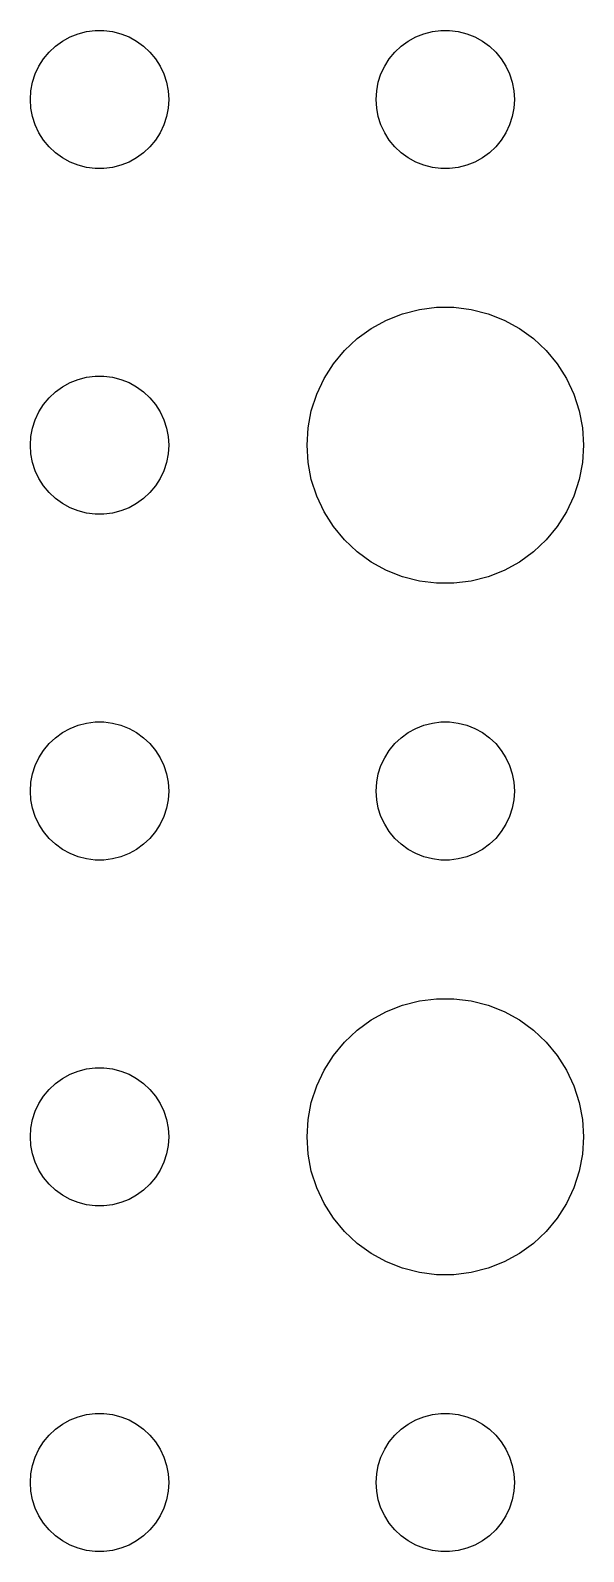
# Model space of a CAD drawing. Header units: metres. Extents: x -157 to 157, y -157 to 157.
# Drawn here: x -114 to -102, y -69 to -36 of the extents above; entities that cross this region are included whole.
import ezdxf

# ---------------------------------------------------------------- set-up
doc = ezdxf.new("R2010")
doc.units = ezdxf.units.M

msp = doc.modelspace()

# ---------------------------------------------------------------- linework, layer by layer
for p, q in [((-113.456, -36.3442), (-113.304, -36.2335)), ((-113.304, -36.2335), (-113.139, -36.1428)), ((-113.139, -36.1428), (-112.964, -36.0734)), ((-112.964, -36.0734), (-112.781, -36.0266)), ((-112.781, -36.0266), (-112.594, -36.003)), ((-112.594, -36.003), (-112.406, -36.003)), ((-112.406, -36.003), (-112.219, -36.0266)), ((-112.219, -36.0266), (-112.036, -36.0734)), ((-112.036, -36.0734), (-111.861, -36.1428)), ((-111.861, -36.1428), (-111.696, -36.2335)), ((-111.696, -36.2335), (-111.544, -36.3442)), ((-105.956, -36.3442), (-105.804, -36.2335)), ((-105.804, -36.2335), (-105.639, -36.1428)), ((-105.639, -36.1428), (-105.464, -36.0734)), ((-105.464, -36.0734), (-105.281, -36.0266)), ((-105.281, -36.0266), (-105.094, -36.003)), ((-105.094, -36.003), (-104.906, -36.003)), ((-104.906, -36.003), (-104.719, -36.0266)), ((-104.719, -36.0266), (-104.536, -36.0734)), ((-104.536, -36.0734), (-104.361, -36.1428)), ((-104.361, -36.1428), (-104.196, -36.2335)), ((-104.196, -36.2335), (-104.044, -36.3442)), ((-113.814, -36.7774), (-113.714, -36.6183)), ((-113.714, -36.6183), (-113.593, -36.4732)), ((-113.593, -36.4732), (-113.456, -36.3442)), ((-111.544, -36.3442), (-111.407, -36.4732)), ((-111.407, -36.4732), (-111.286, -36.6183)), ((-111.286, -36.6183), (-111.186, -36.7774)), ((-106.314, -36.7774), (-106.214, -36.6183)), ((-106.214, -36.6183), (-106.093, -36.4732)), ((-106.093, -36.4732), (-105.956, -36.3442)), ((-104.044, -36.3442), (-103.907, -36.4732)), ((-103.907, -36.4732), (-103.786, -36.6183)), ((-103.786, -36.6183), (-103.686, -36.7774)), ((-113.953, -37.127), (-113.895, -36.9478)), ((-113.895, -36.9478), (-113.814, -36.7774)), ((-111.186, -36.7774), (-111.105, -36.9478)), ((-111.105, -36.9478), (-111.047, -37.127)), ((-106.453, -37.127), (-106.395, -36.9478)), ((-106.395, -36.9478), (-106.314, -36.7774)), ((-103.686, -36.7774), (-103.605, -36.9478)), ((-103.605, -36.9478), (-103.547, -37.127)), ((-113.988, -37.312), (-113.953, -37.127)), ((-111.047, -37.127), (-111.012, -37.312)), ((-106.488, -37.312), (-106.453, -37.127)), ((-103.547, -37.127), (-103.512, -37.312)), ((-114, -37.5), (-113.988, -37.312)), ((-113.988, -37.688), (-114, -37.5)), ((-111.012, -37.312), (-111, -37.5)), ((-111, -37.5), (-111.012, -37.688)), ((-106.5, -37.5), (-106.488, -37.312)), ((-106.488, -37.688), (-106.5, -37.5)), ((-103.512, -37.312), (-103.5, -37.5)), ((-103.5, -37.5), (-103.512, -37.688)), ((-113.953, -37.873), (-113.988, -37.688)), ((-113.895, -38.0522), (-113.953, -37.873)), ((-111.047, -37.873), (-111.105, -38.0522)), ((-111.012, -37.688), (-111.047, -37.873)), ((-106.453, -37.873), (-106.488, -37.688)), ((-106.395, -38.0522), (-106.453, -37.873)), ((-103.547, -37.873), (-103.605, -38.0522)), ((-103.512, -37.688), (-103.547, -37.873)), ((-113.814, -38.2226), (-113.895, -38.0522)), ((-113.714, -38.3817), (-113.814, -38.2226)), ((-111.186, -38.2226), (-111.286, -38.3817)), ((-111.105, -38.0522), (-111.186, -38.2226)), ((-106.314, -38.2226), (-106.395, -38.0522)), ((-106.214, -38.3817), (-106.314, -38.2226)), ((-103.686, -38.2226), (-103.786, -38.3817)), ((-103.605, -38.0522), (-103.686, -38.2226)), ((-113.593, -38.5268), (-113.714, -38.3817)), ((-113.456, -38.6558), (-113.593, -38.5268)), ((-111.407, -38.5268), (-111.544, -38.6558)), ((-111.286, -38.3817), (-111.407, -38.5268)), ((-106.093, -38.5268), (-106.214, -38.3817)), ((-105.956, -38.6558), (-106.093, -38.5268)), ((-103.907, -38.5268), (-104.044, -38.6558)), ((-103.786, -38.3817), (-103.907, -38.5268)), ((-113.304, -38.7665), (-113.456, -38.6558)), ((-113.139, -38.8572), (-113.304, -38.7665)), ((-112.964, -38.9266), (-113.139, -38.8572)), ((-112.781, -38.9734), (-112.964, -38.9266)), ((-112.036, -38.9266), (-112.219, -38.9734)), ((-111.861, -38.8572), (-112.036, -38.9266)), ((-111.696, -38.7665), (-111.861, -38.8572)), ((-111.544, -38.6558), (-111.696, -38.7665)), ((-105.804, -38.7665), (-105.956, -38.6558)), ((-105.639, -38.8572), (-105.804, -38.7665)), ((-105.464, -38.9266), (-105.639, -38.8572)), ((-105.281, -38.9734), (-105.464, -38.9266)), ((-104.536, -38.9266), (-104.719, -38.9734)), ((-104.361, -38.8572), (-104.536, -38.9266)), ((-104.196, -38.7665), (-104.361, -38.8572)), ((-104.044, -38.6558), (-104.196, -38.7665)), ((-112.594, -38.997), (-112.781, -38.9734)), ((-112.406, -38.997), (-112.594, -38.997)), ((-112.219, -38.9734), (-112.406, -38.997)), ((-105.094, -38.997), (-105.281, -38.9734)), ((-104.906, -38.997), (-105.094, -38.997)), ((-104.719, -38.9734), (-104.906, -38.997)), ((-106.277, -42.2855), (-105.927, -42.1468)), ((-105.927, -42.1468), (-105.562, -42.0531)), ((-105.562, -42.0531), (-105.188, -42.0059)), ((-105.188, -42.0059), (-104.812, -42.0059)), ((-104.812, -42.0059), (-104.438, -42.0531)), ((-104.438, -42.0531), (-104.073, -42.1468)), ((-104.073, -42.1468), (-103.723, -42.2855)), ((-106.912, -42.6885), (-106.607, -42.467)), ((-106.607, -42.467), (-106.277, -42.2855)), ((-103.723, -42.2855), (-103.393, -42.467)), ((-103.393, -42.467), (-103.088, -42.6885)), ((-107.187, -42.9464), (-106.912, -42.6885)), ((-103.088, -42.6885), (-102.813, -42.9464)), ((-107.427, -43.2366), (-107.187, -42.9464)), ((-102.813, -42.9464), (-102.573, -43.2366)), ((-112.964, -43.5734), (-112.781, -43.5266)), ((-112.781, -43.5266), (-112.594, -43.503)), ((-112.594, -43.503), (-112.406, -43.503)), ((-112.406, -43.503), (-112.219, -43.5266)), ((-112.219, -43.5266), (-112.036, -43.5734)), ((-107.629, -43.5547), (-107.427, -43.2366)), ((-102.573, -43.2366), (-102.371, -43.5547)), ((-113.593, -43.9732), (-113.456, -43.8442)), ((-113.456, -43.8442), (-113.304, -43.7335)), ((-113.304, -43.7335), (-113.139, -43.6428)), ((-113.139, -43.6428), (-112.964, -43.5734)), ((-112.036, -43.5734), (-111.861, -43.6428)), ((-111.861, -43.6428), (-111.696, -43.7335)), ((-111.696, -43.7335), (-111.544, -43.8442)), ((-111.544, -43.8442), (-111.407, -43.9732)), ((-107.789, -43.8956), (-107.629, -43.5547)), ((-102.371, -43.5547), (-102.211, -43.8956)), ((-113.814, -44.2774), (-113.714, -44.1183)), ((-113.714, -44.1183), (-113.593, -43.9732)), ((-111.407, -43.9732), (-111.286, -44.1183)), ((-111.286, -44.1183), (-111.186, -44.2774)), ((-107.906, -44.2539), (-107.789, -43.8956)), ((-102.211, -43.8956), (-102.094, -44.2539)), ((-113.953, -44.627), (-113.895, -44.4478)), ((-113.895, -44.4478), (-113.814, -44.2774)), ((-111.186, -44.2774), (-111.105, -44.4478)), ((-111.105, -44.4478), (-111.047, -44.627)), ((-107.976, -44.624), (-107.906, -44.2539)), ((-102.094, -44.2539), (-102.024, -44.624)), ((-114, -45), (-113.988, -44.812)), ((-113.988, -44.812), (-113.953, -44.627)), ((-111.047, -44.627), (-111.012, -44.812)), ((-111.012, -44.812), (-111, -45)), ((-108, -45), (-107.976, -44.624)), ((-102.024, -44.624), (-102, -45)), ((-113.988, -45.188), (-114, -45)), ((-113.953, -45.373), (-113.988, -45.188)), ((-111.012, -45.188), (-111.047, -45.373)), ((-111, -45), (-111.012, -45.188)), ((-107.976, -45.376), (-108, -45)), ((-102, -45), (-102.024, -45.376)), ((-113.895, -45.5522), (-113.953, -45.373)), ((-111.047, -45.373), (-111.105, -45.5522)), ((-107.906, -45.7461), (-107.976, -45.376)), ((-102.024, -45.376), (-102.094, -45.7461)), ((-113.814, -45.7226), (-113.895, -45.5522)), ((-113.714, -45.8817), (-113.814, -45.7226)), ((-111.186, -45.7226), (-111.286, -45.8817)), ((-111.105, -45.5522), (-111.186, -45.7226)), ((-107.789, -46.1044), (-107.906, -45.7461)), ((-102.094, -45.7461), (-102.211, -46.1044)), ((-113.593, -46.0268), (-113.714, -45.8817)), ((-113.456, -46.1558), (-113.593, -46.0268)), ((-113.304, -46.2665), (-113.456, -46.1558)), ((-111.544, -46.1558), (-111.696, -46.2665)), ((-111.407, -46.0268), (-111.544, -46.1558)), ((-111.286, -45.8817), (-111.407, -46.0268)), ((-107.629, -46.4453), (-107.789, -46.1044)), ((-102.211, -46.1044), (-102.371, -46.4453)), ((-113.139, -46.3572), (-113.304, -46.2665)), ((-112.964, -46.4266), (-113.139, -46.3572)), ((-112.781, -46.4734), (-112.964, -46.4266)), ((-112.594, -46.497), (-112.781, -46.4734)), ((-112.406, -46.497), (-112.594, -46.497)), ((-112.219, -46.4734), (-112.406, -46.497)), ((-112.036, -46.4266), (-112.219, -46.4734)), ((-111.861, -46.3572), (-112.036, -46.4266)), ((-111.696, -46.2665), (-111.861, -46.3572)), ((-107.427, -46.7634), (-107.629, -46.4453)), ((-102.371, -46.4453), (-102.573, -46.7634)), ((-107.187, -47.0536), (-107.427, -46.7634)), ((-102.573, -46.7634), (-102.813, -47.0536)), ((-106.912, -47.3115), (-107.187, -47.0536)), ((-102.813, -47.0536), (-103.088, -47.3115)), ((-106.607, -47.533), (-106.912, -47.3115)), ((-103.088, -47.3115), (-103.393, -47.533)), ((-106.277, -47.7145), (-106.607, -47.533)), ((-105.927, -47.8532), (-106.277, -47.7145)), ((-103.723, -47.7145), (-104.073, -47.8532)), ((-103.393, -47.533), (-103.723, -47.7145)), ((-105.562, -47.9469), (-105.927, -47.8532)), ((-105.188, -47.9941), (-105.562, -47.9469)), ((-104.812, -47.9941), (-105.188, -47.9941)), ((-104.438, -47.9469), (-104.812, -47.9941)), ((-104.073, -47.8532), (-104.438, -47.9469)), ((-113.139, -51.1428), (-112.964, -51.0734)), ((-112.964, -51.0734), (-112.781, -51.0266)), ((-112.781, -51.0266), (-112.594, -51.003)), ((-112.594, -51.003), (-112.406, -51.003)), ((-112.406, -51.003), (-112.219, -51.0266)), ((-112.219, -51.0266), (-112.036, -51.0734)), ((-112.036, -51.0734), (-111.861, -51.1428)), ((-105.639, -51.1428), (-105.464, -51.0734)), ((-105.464, -51.0734), (-105.281, -51.0266)), ((-105.281, -51.0266), (-105.094, -51.003)), ((-105.094, -51.003), (-104.906, -51.003)), ((-104.906, -51.003), (-104.719, -51.0266)), ((-104.719, -51.0266), (-104.536, -51.0734)), ((-104.536, -51.0734), (-104.361, -51.1428)), ((-113.593, -51.4732), (-113.456, -51.3442)), ((-113.456, -51.3442), (-113.304, -51.2335)), ((-113.304, -51.2335), (-113.139, -51.1428)), ((-111.861, -51.1428), (-111.696, -51.2335)), ((-111.696, -51.2335), (-111.544, -51.3442)), ((-111.544, -51.3442), (-111.407, -51.4732)), ((-106.093, -51.4732), (-105.956, -51.3442)), ((-105.956, -51.3442), (-105.804, -51.2335)), ((-105.804, -51.2335), (-105.639, -51.1428)), ((-104.361, -51.1428), (-104.196, -51.2335)), ((-104.196, -51.2335), (-104.044, -51.3442)), ((-104.044, -51.3442), (-103.907, -51.4732)), ((-113.895, -51.9478), (-113.814, -51.7774)), ((-113.814, -51.7774), (-113.714, -51.6183)), ((-113.714, -51.6183), (-113.593, -51.4732)), ((-111.407, -51.4732), (-111.286, -51.6183)), ((-111.286, -51.6183), (-111.186, -51.7774)), ((-111.186, -51.7774), (-111.105, -51.9478)), ((-106.395, -51.9478), (-106.314, -51.7774)), ((-106.314, -51.7774), (-106.214, -51.6183)), ((-106.214, -51.6183), (-106.093, -51.4732)), ((-103.907, -51.4732), (-103.786, -51.6183)), ((-103.786, -51.6183), (-103.686, -51.7774)), ((-103.686, -51.7774), (-103.605, -51.9478)), ((-113.988, -52.312), (-113.953, -52.127)), ((-113.953, -52.127), (-113.895, -51.9478)), ((-111.105, -51.9478), (-111.047, -52.127)), ((-111.047, -52.127), (-111.012, -52.312)), ((-106.488, -52.312), (-106.453, -52.127)), ((-106.453, -52.127), (-106.395, -51.9478)), ((-103.605, -51.9478), (-103.547, -52.127)), ((-103.547, -52.127), (-103.512, -52.312)), ((-114, -52.5), (-113.988, -52.312)), ((-111.012, -52.312), (-111, -52.5)), ((-106.5, -52.5), (-106.488, -52.312)), ((-103.512, -52.312), (-103.5, -52.5)), ((-113.988, -52.688), (-114, -52.5)), ((-113.953, -52.873), (-113.988, -52.688)), ((-111.012, -52.688), (-111.047, -52.873)), ((-111, -52.5), (-111.012, -52.688)), ((-106.488, -52.688), (-106.5, -52.5)), ((-106.453, -52.873), (-106.488, -52.688)), ((-103.512, -52.688), (-103.547, -52.873)), ((-103.5, -52.5), (-103.512, -52.688)), ((-113.895, -53.0522), (-113.953, -52.873)), ((-113.814, -53.2226), (-113.895, -53.0522)), ((-111.105, -53.0522), (-111.186, -53.2226)), ((-111.047, -52.873), (-111.105, -53.0522)), ((-106.395, -53.0522), (-106.453, -52.873)), ((-106.314, -53.2226), (-106.395, -53.0522)), ((-103.605, -53.0522), (-103.686, -53.2226)), ((-103.547, -52.873), (-103.605, -53.0522)), ((-113.714, -53.3817), (-113.814, -53.2226)), ((-113.593, -53.5268), (-113.714, -53.3817)), ((-111.286, -53.3817), (-111.407, -53.5268)), ((-111.186, -53.2226), (-111.286, -53.3817)), ((-106.214, -53.3817), (-106.314, -53.2226)), ((-106.093, -53.5268), (-106.214, -53.3817)), ((-103.786, -53.3817), (-103.907, -53.5268)), ((-103.686, -53.2226), (-103.786, -53.3817)), ((-113.456, -53.6558), (-113.593, -53.5268)), ((-113.304, -53.7665), (-113.456, -53.6558)), ((-113.139, -53.8572), (-113.304, -53.7665)), ((-111.696, -53.7665), (-111.861, -53.8572)), ((-111.544, -53.6558), (-111.696, -53.7665)), ((-111.407, -53.5268), (-111.544, -53.6558)), ((-105.956, -53.6558), (-106.093, -53.5268)), ((-105.804, -53.7665), (-105.956, -53.6558)), ((-105.639, -53.8572), (-105.804, -53.7665)), ((-104.196, -53.7665), (-104.361, -53.8572)), ((-104.044, -53.6558), (-104.196, -53.7665)), ((-103.907, -53.5268), (-104.044, -53.6558)), ((-112.964, -53.9266), (-113.139, -53.8572)), ((-112.781, -53.9734), (-112.964, -53.9266)), ((-112.594, -53.997), (-112.781, -53.9734)), ((-112.406, -53.997), (-112.594, -53.997)), ((-112.219, -53.9734), (-112.406, -53.997)), ((-112.036, -53.9266), (-112.219, -53.9734)), ((-111.861, -53.8572), (-112.036, -53.9266)), ((-105.464, -53.9266), (-105.639, -53.8572)), ((-105.281, -53.9734), (-105.464, -53.9266)), ((-105.094, -53.997), (-105.281, -53.9734)), ((-104.906, -53.997), (-105.094, -53.997)), ((-104.719, -53.9734), (-104.906, -53.997)), ((-104.536, -53.9266), (-104.719, -53.9734)), ((-104.361, -53.8572), (-104.536, -53.9266)), ((-105.927, -57.1468), (-105.562, -57.0531)), ((-105.562, -57.0531), (-105.188, -57.0059)), ((-105.188, -57.0059), (-104.812, -57.0059)), ((-104.812, -57.0059), (-104.438, -57.0531)), ((-104.438, -57.0531), (-104.073, -57.1468)), ((-106.607, -57.467), (-106.277, -57.2855)), ((-106.277, -57.2855), (-105.927, -57.1468)), ((-104.073, -57.1468), (-103.723, -57.2855)), ((-103.723, -57.2855), (-103.393, -57.467)), ((-107.187, -57.9464), (-106.912, -57.6885)), ((-106.912, -57.6885), (-106.607, -57.467)), ((-103.393, -57.467), (-103.088, -57.6885)), ((-103.088, -57.6885), (-102.813, -57.9464)), ((-107.427, -58.2366), (-107.187, -57.9464)), ((-102.813, -57.9464), (-102.573, -58.2366)), ((-107.629, -58.5547), (-107.427, -58.2366)), ((-102.573, -58.2366), (-102.371, -58.5547)), ((-113.304, -58.7335), (-113.139, -58.6428)), ((-113.139, -58.6428), (-112.964, -58.5734)), ((-112.964, -58.5734), (-112.781, -58.5266)), ((-112.781, -58.5266), (-112.594, -58.503)), ((-112.594, -58.503), (-112.406, -58.503)), ((-112.406, -58.503), (-112.219, -58.5266)), ((-112.219, -58.5266), (-112.036, -58.5734)), ((-112.036, -58.5734), (-111.861, -58.6428)), ((-111.861, -58.6428), (-111.696, -58.7335)), ((-107.789, -58.8956), (-107.629, -58.5547)), ((-102.371, -58.5547), (-102.211, -58.8956)), ((-113.714, -59.1183), (-113.593, -58.9732)), ((-113.593, -58.9732), (-113.456, -58.8442)), ((-113.456, -58.8442), (-113.304, -58.7335)), ((-111.696, -58.7335), (-111.544, -58.8442)), ((-111.544, -58.8442), (-111.407, -58.9732)), ((-111.407, -58.9732), (-111.286, -59.1183)), ((-107.906, -59.2539), (-107.789, -58.8956)), ((-102.211, -58.8956), (-102.094, -59.2539)), ((-113.895, -59.4478), (-113.814, -59.2774)), ((-113.814, -59.2774), (-113.714, -59.1183)), ((-111.286, -59.1183), (-111.186, -59.2774)), ((-111.186, -59.2774), (-111.105, -59.4478)), ((-107.976, -59.624), (-107.906, -59.2539)), ((-102.094, -59.2539), (-102.024, -59.624)), ((-113.988, -59.812), (-113.953, -59.627)), ((-113.953, -59.627), (-113.895, -59.4478)), ((-111.105, -59.4478), (-111.047, -59.627)), ((-111.047, -59.627), (-111.012, -59.812)), ((-108, -60), (-107.976, -59.624)), ((-102.024, -59.624), (-102, -60)), ((-114, -60), (-113.988, -59.812)), ((-113.988, -60.188), (-114, -60)), ((-111.012, -59.812), (-111, -60)), ((-111, -60), (-111.012, -60.188)), ((-107.976, -60.376), (-108, -60)), ((-102, -60), (-102.024, -60.376)), ((-113.953, -60.373), (-113.988, -60.188)), ((-113.895, -60.5522), (-113.953, -60.373)), ((-111.047, -60.373), (-111.105, -60.5522)), ((-111.012, -60.188), (-111.047, -60.373)), ((-107.906, -60.7461), (-107.976, -60.376)), ((-102.024, -60.376), (-102.094, -60.7461)), ((-113.814, -60.7226), (-113.895, -60.5522)), ((-111.105, -60.5522), (-111.186, -60.7226)), ((-113.714, -60.8817), (-113.814, -60.7226)), ((-113.593, -61.0268), (-113.714, -60.8817)), ((-113.456, -61.1558), (-113.593, -61.0268)), ((-111.407, -61.0268), (-111.544, -61.1558)), ((-111.286, -60.8817), (-111.407, -61.0268)), ((-111.186, -60.7226), (-111.286, -60.8817)), ((-107.789, -61.1044), (-107.906, -60.7461)), ((-102.094, -60.7461), (-102.211, -61.1044)), ((-113.304, -61.2665), (-113.456, -61.1558)), ((-113.139, -61.3572), (-113.304, -61.2665)), ((-112.964, -61.4266), (-113.139, -61.3572)), ((-111.861, -61.3572), (-112.036, -61.4266)), ((-111.696, -61.2665), (-111.861, -61.3572)), ((-111.544, -61.1558), (-111.696, -61.2665)), ((-107.629, -61.4453), (-107.789, -61.1044)), ((-102.211, -61.1044), (-102.371, -61.4453)), ((-112.781, -61.4734), (-112.964, -61.4266)), ((-112.594, -61.497), (-112.781, -61.4734)), ((-112.406, -61.497), (-112.594, -61.497)), ((-112.219, -61.4734), (-112.406, -61.497)), ((-112.036, -61.4266), (-112.219, -61.4734)), ((-107.427, -61.7634), (-107.629, -61.4453)), ((-102.371, -61.4453), (-102.573, -61.7634)), ((-107.187, -62.0536), (-107.427, -61.7634)), ((-102.573, -61.7634), (-102.813, -62.0536)), ((-106.912, -62.3115), (-107.187, -62.0536)), ((-106.607, -62.533), (-106.912, -62.3115)), ((-103.088, -62.3115), (-103.393, -62.533)), ((-102.813, -62.0536), (-103.088, -62.3115)), ((-106.277, -62.7145), (-106.607, -62.533)), ((-103.393, -62.533), (-103.723, -62.7145)), ((-105.927, -62.8532), (-106.277, -62.7145)), ((-105.562, -62.9469), (-105.927, -62.8532)), ((-105.188, -62.9941), (-105.562, -62.9469)), ((-104.812, -62.9941), (-105.188, -62.9941)), ((-104.438, -62.9469), (-104.812, -62.9941)), ((-104.073, -62.8532), (-104.438, -62.9469)), ((-103.723, -62.7145), (-104.073, -62.8532)), ((-113.456, -66.3442), (-113.304, -66.2335)), ((-113.304, -66.2335), (-113.139, -66.1428)), ((-113.139, -66.1428), (-112.964, -66.0734)), ((-112.964, -66.0734), (-112.781, -66.0266)), ((-112.781, -66.0266), (-112.594, -66.003)), ((-112.594, -66.003), (-112.406, -66.003)), ((-112.406, -66.003), (-112.219, -66.0266)), ((-112.219, -66.0266), (-112.036, -66.0734)), ((-112.036, -66.0734), (-111.861, -66.1428)), ((-111.861, -66.1428), (-111.696, -66.2335)), ((-111.696, -66.2335), (-111.544, -66.3442)), ((-105.956, -66.3442), (-105.804, -66.2335)), ((-105.804, -66.2335), (-105.639, -66.1428)), ((-105.639, -66.1428), (-105.464, -66.0734)), ((-105.464, -66.0734), (-105.281, -66.0266)), ((-105.281, -66.0266), (-105.094, -66.003)), ((-105.094, -66.003), (-104.906, -66.003)), ((-104.906, -66.003), (-104.719, -66.0266)), ((-104.719, -66.0266), (-104.536, -66.0734)), ((-104.536, -66.0734), (-104.361, -66.1428)), ((-104.361, -66.1428), (-104.196, -66.2335)), ((-104.196, -66.2335), (-104.044, -66.3442)), ((-113.814, -66.7774), (-113.714, -66.6183)), ((-113.714, -66.6183), (-113.593, -66.4732)), ((-113.593, -66.4732), (-113.456, -66.3442)), ((-111.544, -66.3442), (-111.407, -66.4732)), ((-111.407, -66.4732), (-111.286, -66.6183)), ((-111.286, -66.6183), (-111.186, -66.7774)), ((-106.314, -66.7774), (-106.214, -66.6183)), ((-106.214, -66.6183), (-106.093, -66.4732)), ((-106.093, -66.4732), (-105.956, -66.3442)), ((-104.044, -66.3442), (-103.907, -66.4732)), ((-103.907, -66.4732), (-103.786, -66.6183)), ((-103.786, -66.6183), (-103.686, -66.7774)), ((-113.953, -67.127), (-113.895, -66.9478)), ((-113.895, -66.9478), (-113.814, -66.7774)), ((-111.186, -66.7774), (-111.105, -66.9478)), ((-111.105, -66.9478), (-111.047, -67.127)), ((-106.453, -67.127), (-106.395, -66.9478)), ((-106.395, -66.9478), (-106.314, -66.7774)), ((-103.686, -66.7774), (-103.605, -66.9478)), ((-103.605, -66.9478), (-103.547, -67.127)), ((-113.988, -67.312), (-113.953, -67.127)), ((-111.047, -67.127), (-111.012, -67.312)), ((-106.488, -67.312), (-106.453, -67.127)), ((-103.547, -67.127), (-103.512, -67.312)), ((-114, -67.5), (-113.988, -67.312)), ((-113.988, -67.688), (-114, -67.5)), ((-111.012, -67.312), (-111, -67.5)), ((-111, -67.5), (-111.012, -67.688)), ((-106.5, -67.5), (-106.488, -67.312)), ((-106.488, -67.688), (-106.5, -67.5)), ((-103.512, -67.312), (-103.5, -67.5)), ((-103.5, -67.5), (-103.512, -67.688)), ((-113.953, -67.873), (-113.988, -67.688)), ((-113.895, -68.0522), (-113.953, -67.873)), ((-111.047, -67.873), (-111.105, -68.0522)), ((-111.012, -67.688), (-111.047, -67.873)), ((-106.453, -67.873), (-106.488, -67.688)), ((-106.395, -68.0522), (-106.453, -67.873)), ((-103.547, -67.873), (-103.605, -68.0522)), ((-103.512, -67.688), (-103.547, -67.873)), ((-113.814, -68.2226), (-113.895, -68.0522)), ((-113.714, -68.3817), (-113.814, -68.2226)), ((-111.186, -68.2226), (-111.286, -68.3817)), ((-111.105, -68.0522), (-111.186, -68.2226)), ((-106.314, -68.2226), (-106.395, -68.0522)), ((-106.214, -68.3817), (-106.314, -68.2226)), ((-103.686, -68.2226), (-103.786, -68.3817)), ((-103.605, -68.0522), (-103.686, -68.2226)), ((-113.593, -68.5268), (-113.714, -68.3817)), ((-113.456, -68.6558), (-113.593, -68.5268)), ((-111.407, -68.5268), (-111.544, -68.6558)), ((-111.286, -68.3817), (-111.407, -68.5268)), ((-106.093, -68.5268), (-106.214, -68.3817)), ((-105.956, -68.6558), (-106.093, -68.5268)), ((-103.907, -68.5268), (-104.044, -68.6558)), ((-103.786, -68.3817), (-103.907, -68.5268)), ((-113.304, -68.7665), (-113.456, -68.6558)), ((-113.139, -68.8572), (-113.304, -68.7665)), ((-112.964, -68.9266), (-113.139, -68.8572)), ((-112.781, -68.9734), (-112.964, -68.9266)), ((-112.036, -68.9266), (-112.219, -68.9734)), ((-111.861, -68.8572), (-112.036, -68.9266)), ((-111.696, -68.7665), (-111.861, -68.8572)), ((-111.544, -68.6558), (-111.696, -68.7665)), ((-105.804, -68.7665), (-105.956, -68.6558)), ((-105.639, -68.8572), (-105.804, -68.7665)), ((-105.464, -68.9266), (-105.639, -68.8572)), ((-105.281, -68.9734), (-105.464, -68.9266)), ((-104.536, -68.9266), (-104.719, -68.9734)), ((-104.361, -68.8572), (-104.536, -68.9266)), ((-104.196, -68.7665), (-104.361, -68.8572)), ((-104.044, -68.6558), (-104.196, -68.7665)), ((-112.594, -68.997), (-112.781, -68.9734)), ((-112.406, -68.997), (-112.594, -68.997)), ((-112.219, -68.9734), (-112.406, -68.997)), ((-105.094, -68.997), (-105.281, -68.9734)), ((-104.906, -68.997), (-105.094, -68.997)), ((-104.719, -68.9734), (-104.906, -68.997))]:
    msp.add_line(p, q)

doc.saveas('drawing.dxf')
